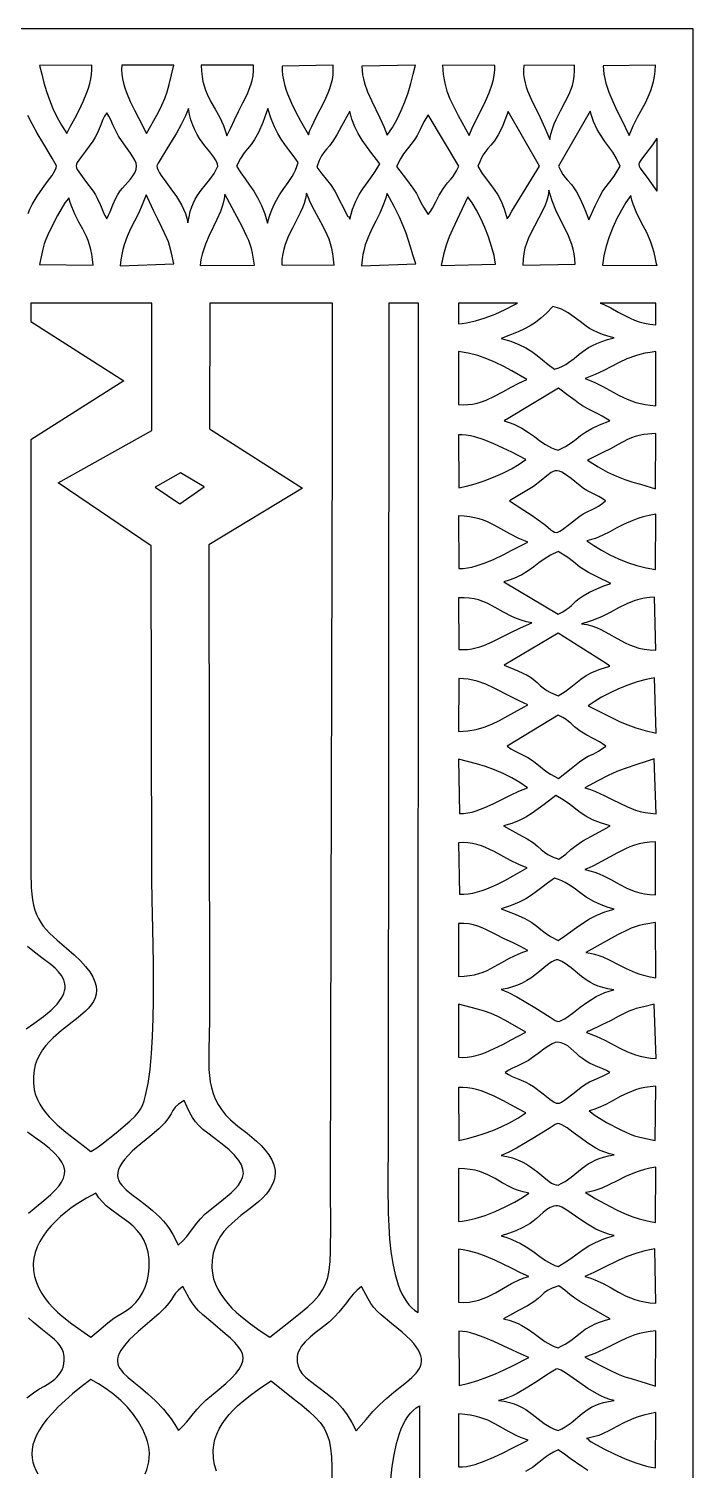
# Model space of a CAD drawing. Header units: millimetres. Extents: x 19522 to 20482, y 3580 to 5050.
# Drawn here: x 20115 to 20482, y 4254 to 5050 of the extents above; entities that cross this region are included whole.
import ezdxf

# ---------------------------------------------------------------- set-up
doc = ezdxf.new("R2010")
doc.units = ezdxf.units.MM
doc.header["$MEASUREMENT"] = 0
doc.layers.add('Default', color=7, linetype='Continuous')
doc.layers.add('Layer_1', color=1, linetype='Continuous')

msp = doc.modelspace()

# ---------------------------------------------------------------- linework, layer by layer
at = {"layer": 'Default'}
for p, q in [((20461.64, 4990.11), (20461.64, 4960.74)), ((20461.64, 4920.2), (20461.64, 4919.75)), ((20182.63, 4898.93), (20115.84, 4898.93)), ((20282.45, 4898.93), (20214.64, 4898.93)), ((20329.89, 4898.93), (20313.66, 4898.93))]:
    msp.add_line(p, q, dxfattribs=at)
for points in [[(19521.72, 3580.47), (20481.72, 3580.47), (20481.72, 5050.47), (19521.72, 5050.47)], [(20384.61, 4898.93), (20352.06, 4898.93), (20352.07, 4887.5), (20354.16, 4887.63), (20356.45, 4887.95), (20361.46, 4889.08), (20366.86, 4890.78), (20372.39, 4892.9), (20377.8, 4895.32), (20382.86, 4897.9)], [(20461.07, 4898.93), (20430.4, 4898.93), (20431.99, 4898.3), (20436.2, 4896.24), (20440.33, 4893.94), (20444.63, 4891.65), (20446.92, 4890.57), (20449.36, 4889.56), (20451.96, 4888.67), (20454.77, 4887.91), (20457.82, 4887.31), (20461.13, 4886.9)]]:
    msp.add_lwpolyline(points, close=True, dxfattribs=at)
at = {"layer": 'Layer_1'}
for points in [[(20120.67, 5030.22), (20121.8, 5025.42), (20123.06, 5020.65), (20124.49, 5015.91), (20126.14, 5011.19), (20128.04, 5006.5), (20130.25, 5001.84), (20132.81, 4997.2), (20135.76, 4992.59), (20137.76, 4996.64), (20140.05, 5000.97), (20142.44, 5005.54), (20144.75, 5010.31), (20146.79, 5015.22), (20147.66, 5017.72), (20148.38, 5020.24), (20148.94, 5022.77), (20149.32, 5025.32), (20149.49, 5027.87), (20149.43, 5030.42)], [(20166.03, 5030.41), (20165.94, 5027.94), (20166.1, 5025.44), (20166.47, 5022.92), (20167.02, 5020.38), (20167.75, 5017.85), (20168.61, 5015.32), (20170.67, 5010.33), (20173.01, 5005.49), (20175.43, 5000.88), (20179.73, 4992.67), (20186.08, 5004.09), (20188.16, 5008.3), (20189.76, 5012.04), (20191.05, 5015.71), (20192.22, 5019.72), (20194.9, 5030.34)], [(20210, 5030.38), (20210.11, 5027.13), (20210.43, 5024.16), (20210.92, 5021.43), (20211.57, 5018.91), (20212.36, 5016.56), (20213.26, 5014.34), (20215.33, 5010.15), (20217.62, 5006.06), (20219.96, 5001.77), (20222.19, 4996.99), (20223.21, 4994.32), (20224.14, 4991.42), (20226.32, 4995.71), (20228.41, 5000.18), (20230.55, 5004.8), (20232.87, 5009.51), (20235.43, 5014.63), (20236.49, 5017.06), (20237.38, 5019.47), (20238.08, 5021.95), (20238.57, 5024.55), (20238.83, 5027.34), (20238.84, 5030.39)], [(20254.73, 5029.85), (20254.71, 5027.43), (20254.93, 5024.92), (20255.36, 5022.37), (20255.98, 5019.77), (20256.76, 5017.16), (20257.68, 5014.54), (20259.84, 5009.35), (20262.26, 5004.34), (20264.75, 4999.66), (20269.18, 4991.82), (20270.02, 4994.22), (20270.99, 4996.59), (20273.2, 5001.25), (20278, 5010.47), (20280.13, 5015.17), (20281.04, 5017.57), (20281.79, 5020.03), (20282.38, 5022.53), (20282.77, 5025.1), (20282.92, 5027.75), (20282.82, 5030.47)], [(20298.73, 5029.83), (20298.78, 5027.49), (20299.06, 5025.14), (20299.53, 5022.79), (20300.18, 5020.42), (20301.89, 5015.66), (20304, 5010.88), (20308.68, 5001.29), (20310.86, 4996.49), (20312.68, 4991.71), (20315.55, 4995.99), (20318.13, 5000.52), (20320.42, 5005.27), (20322.45, 5010.17), (20324.23, 5015.19), (20325.78, 5020.26), (20327.11, 5025.34), (20328.24, 5030.37)], [(20343.28, 5030.42), (20343.66, 5025.2), (20344.47, 5020.49), (20345.7, 5016.08), (20347.36, 5011.77), (20349.42, 5007.36), (20351.87, 5002.66), (20357.95, 4991.57), (20360.03, 4996.43), (20362.33, 5001.15), (20367.01, 5010.42), (20369.06, 5015.11), (20370.72, 5019.93), (20371.34, 5022.41), (20371.81, 5024.95), (20372.09, 5027.56), (20372.18, 5030.24)], [(20388.1, 5030.14), (20387.97, 5027.67), (20388.07, 5025.29), (20388.36, 5022.96), (20388.83, 5020.68), (20389.48, 5018.41), (20390.27, 5016.15), (20392.22, 5011.55), (20397.14, 5001.5), (20399.82, 4995.72), (20402.47, 4989.24), (20403.11, 4992.32), (20403.94, 4995.19), (20404.92, 4997.89), (20406.02, 5000.44), (20408.43, 5005.23), (20410.91, 5009.78), (20413.18, 5014.33), (20414.16, 5016.68), (20414.99, 5019.12), (20415.63, 5021.67), (20416.05, 5024.37), (20416.23, 5027.25), (20416.12, 5030.33)], [(20432.04, 5030.11), (20432.12, 5027.78), (20432.41, 5025.38), (20432.88, 5022.94), (20433.52, 5020.45), (20435.2, 5015.4), (20437.29, 5010.32), (20439.63, 5005.3), (20442.04, 5000.43), (20446.44, 4991.5), (20448.66, 4996.92), (20450.99, 5001.61), (20455.52, 5009.94), (20457.5, 5014.16), (20458.36, 5016.4), (20459.12, 5018.79), (20459.77, 5021.35), (20460.28, 5024.13), (20460.65, 5027.15), (20460.87, 5030.45)], [(20157.73, 5004.14), (20156.55, 5002.26), (20155.6, 5000.38), (20154.03, 4996.56), (20152.38, 4992.6), (20151.32, 4990.53), (20149.98, 4988.4), (20146.04, 4982.94), (20143.2, 4979.22), (20141.48, 4976.67), (20141.05, 4975.65), (20140.9, 4974.7), (20141.04, 4973.74), (20141.47, 4972.71), (20143.2, 4970.13), (20146.1, 4966.36), (20150.18, 4960.83), (20151.47, 4958.84), (20152.54, 4956.89), (20154.24, 4953.06), (20155.8, 4949.29), (20156.69, 4947.42), (20157.73, 4945.53), (20158.78, 4947.5), (20159.65, 4949.41), (20161.15, 4953.14), (20162.82, 4956.92), (20163.9, 4958.87), (20165.23, 4960.91), (20166.49, 4962.51), (20167.91, 4964.12), (20170.83, 4967.43), (20172.13, 4969.16), (20173.2, 4970.95), (20173.93, 4972.83), (20174.21, 4974.81), (20173.96, 4976.18), (20173.24, 4977.87), (20172.17, 4979.77), (20170.88, 4981.78), (20168.09, 4985.71), (20165.84, 4988.81), (20164.28, 4991.22), (20163.09, 4993.35), (20161.36, 4997.06), (20159.84, 5000.47), (20158.91, 5002.24)], [(20202.93, 5006.51), (20202.22, 5004.53), (20201.29, 5002.36), (20198.89, 4997.59), (20196.03, 4992.54), (20193.01, 4987.54), (20187.73, 4979.04), (20186.07, 4976.21), (20185.45, 4974.77), (20185.64, 4973.64), (20186.13, 4972.36), (20186.89, 4970.96), (20187.87, 4969.42), (20190.34, 4966), (20193.23, 4962.13), (20196.22, 4957.87), (20198.99, 4953.28), (20200.2, 4950.87), (20201.23, 4948.4), (20202.05, 4945.86), (20202.61, 4943.27), (20203.2, 4946.57), (20203.92, 4949.49), (20204.74, 4952.07), (20205.66, 4954.36), (20206.66, 4956.39), (20207.72, 4958.21), (20210, 4961.4), (20214.77, 4967.2), (20217.03, 4970.49), (20218.09, 4972.38), (20219.07, 4974.51), (20218.97, 4975.67), (20218.56, 4976.88), (20217.89, 4978.16), (20217, 4979.5), (20214.68, 4982.47), (20211.94, 4985.9), (20209.07, 4989.91), (20207.7, 4992.16), (20206.41, 4994.6), (20205.25, 4997.24), (20204.26, 5000.1), (20203.47, 5003.18)], [(20246.78, 5006.45), (20243.96, 4998.66), (20241.53, 4993.14), (20239.4, 4989.29), (20237.45, 4986.52), (20235.59, 4984.25), (20233.72, 4981.88), (20231.73, 4978.83), (20229.52, 4974.51), (20231.87, 4970.96), (20234.28, 4967.56), (20236.7, 4964.18), (20239.05, 4960.69), (20241.28, 4956.97), (20243.32, 4952.89), (20245.12, 4948.33), (20246.6, 4943.16), (20247.57, 4946.48), (20248.61, 4949.46), (20249.7, 4952.14), (20250.85, 4954.55), (20253.23, 4958.72), (20255.64, 4962.29), (20257.97, 4965.55), (20260.13, 4968.81), (20261.11, 4970.53), (20262.01, 4972.36), (20262.81, 4974.35), (20263.5, 4976.53), (20260.83, 4980.43), (20258.42, 4983.7), (20256.21, 4986.63), (20254.17, 4989.51), (20252.24, 4992.64), (20250.4, 4996.31), (20248.59, 5000.82)], [(20287.4, 4996.7), (20284.84, 4991.82), (20282.66, 4988.34), (20280.78, 4985.85), (20279.15, 4983.95), (20277.7, 4982.23), (20276.37, 4980.28), (20275.11, 4977.71), (20273.84, 4974.09), (20276.64, 4970.29), (20279.05, 4967.34), (20281.33, 4964.42), (20283.77, 4960.7), (20291.02, 4946.83), (20291.44, 4946.54), (20291.65, 4946.14), (20291.96, 4945.28), (20293.58, 4950.83), (20295.35, 4955.3), (20297.25, 4958.97), (20299.29, 4962.15), (20303.71, 4968.22), (20306.08, 4971.7), (20308.54, 4975.87), (20303.64, 4982.41), (20301.21, 4985.66), (20298.89, 4989.02), (20296.74, 4992.55), (20294.83, 4996.35), (20293.22, 5000.49), (20291.99, 5005.06)], [(20335.32, 5003.03), (20333.96, 5000.99), (20332.85, 4999.03), (20331.03, 4995.25), (20329.16, 4991.45), (20327.99, 4989.49), (20326.55, 4987.44), (20321.78, 4981.4), (20320.06, 4978.73), (20317.76, 4974.4), (20323.29, 4967.23), (20326.78, 4962.49), (20328.79, 4959.51), (20329.85, 4957.64), (20331.27, 4954.52), (20332.69, 4951.96), (20335.32, 4947.84), (20336.58, 4949.62), (20337.67, 4951.4), (20339.55, 4954.95), (20341.37, 4958.52), (20343.53, 4962.14), (20344.84, 4963.95), (20345.97, 4965.32), (20347.93, 4967.49), (20348.87, 4968.65), (20349.86, 4970.08), (20350.95, 4971.97), (20352.2, 4974.51)], [(20379.44, 5004.74), (20376.49, 4997.1), (20375.2, 4994.24), (20374.02, 4991.91), (20372.92, 4990.03), (20371.9, 4988.5), (20370.03, 4986.2), (20368.3, 4984.32), (20366.59, 4982.2), (20365.7, 4980.84), (20364.78, 4979.15), (20363.81, 4977.07), (20362.76, 4974.51), (20365.23, 4970.56), (20367.57, 4967.32), (20371.87, 4961.72), (20373.83, 4958.75), (20375.66, 4955.26), (20377.37, 4950.94), (20378.96, 4945.5), (20380.06, 4946.99), (20381.59, 4949.72), (20396.86, 4974.51)], [(20407.3, 4974.51), (20408.58, 4971.94), (20409.77, 4969.97), (20410.92, 4968.41), (20412.05, 4967.08), (20414.43, 4964.38), (20415.75, 4962.65), (20417.2, 4960.43), (20419.15, 4956.87), (20420.98, 4952.91), (20422.63, 4948.85), (20424.02, 4944.98), (20427.58, 4952.64), (20430.01, 4957.55), (20431.67, 4960.52), (20432.94, 4962.35), (20435.76, 4965.85), (20438.05, 4969.13), (20441.42, 4974.51), (20439.39, 4978.78), (20437.28, 4982.28), (20435.14, 4985.32), (20432.98, 4988.22), (20430.84, 4991.31), (20428.74, 4994.91), (20426.72, 4999.34), (20425.75, 5001.97), (20424.81, 5004.92)], [(20136.85, 4957.12), (20135.69, 4955.69), (20134.58, 4954.28), (20130.52, 4947.36), (20126.49, 4939.39), (20125.14, 4936.61), (20124.08, 4934.14), (20123.22, 4931.62), (20122.43, 4928.7), (20120.69, 4920.21), (20150.17, 4919.81), (20149.92, 4923), (20149.49, 4925.94), (20148.92, 4928.63), (20148.23, 4931.14), (20147.42, 4933.47), (20146.52, 4935.67), (20144.54, 4939.78), (20142.42, 4943.73), (20140.33, 4947.77), (20138.42, 4952.15), (20137.58, 4954.55)], [(20194.87, 4920.63), (20193.5, 4926.56), (20192.49, 4930.73), (20191.87, 4932.7), (20191.01, 4934.89), (20188.18, 4940.79), (20185.9, 4945.23), (20183.56, 4950.08), (20180.22, 4957.25), (20180.33, 4957.51), (20180.12, 4957.89), (20179.48, 4958.69), (20177.41, 4953.19), (20175.23, 4948.41), (20170.91, 4939.94), (20168.97, 4935.69), (20167.32, 4931.06), (20166.63, 4928.53), (20166.04, 4925.79), (20165.58, 4922.83), (20165.24, 4919.6)], [(20239.38, 4919.86), (20238.36, 4926.46), (20237.76, 4929.02), (20237.06, 4931.31), (20236.23, 4933.5), (20235.22, 4935.78), (20232.58, 4941.25), (20223.06, 4959.09), (20222.68, 4956.54), (20222.13, 4954.11), (20221.42, 4951.78), (20220.6, 4949.53), (20218.65, 4945.17), (20216.49, 4940.82), (20214.28, 4936.3), (20212.22, 4931.41), (20211.3, 4928.77), (20210.49, 4925.97), (20209.81, 4922.98), (20209.28, 4919.77)], [(20283.32, 4919.92), (20283.11, 4923.15), (20282.71, 4926.17), (20282.13, 4929.02), (20281.4, 4931.7), (20280.54, 4934.25), (20279.56, 4936.68), (20277.35, 4941.3), (20272.5, 4950.12), (20270.19, 4954.68), (20269.13, 4957.08), (20268.17, 4959.58), (20267.54, 4956.72), (20266.76, 4954.05), (20265.85, 4951.54), (20264.84, 4949.16), (20262.63, 4944.69), (20260.33, 4940.39), (20258.14, 4936.01), (20257.16, 4933.72), (20256.28, 4931.32), (20255.54, 4928.78), (20254.96, 4926.07), (20254.57, 4923.16), (20254.39, 4920.03)], [(20312.64, 4959.53), (20311.7, 4956.46), (20310.71, 4953.65), (20308.59, 4948.64), (20306.41, 4944.18), (20304.27, 4939.97), (20302.29, 4935.7), (20300.59, 4931.09), (20299.88, 4928.55), (20299.28, 4925.82), (20298.81, 4922.84), (20298.47, 4919.59), (20328.54, 4920.61), (20326.83, 4925.66), (20325.5, 4929.93), (20323.08, 4937.59), (20321.52, 4941.7), (20319.41, 4946.49), (20316.53, 4952.31)], [(20357.27, 4957.7), (20352.64, 4947.93), (20348.7, 4939.68), (20346.95, 4935.49), (20345.33, 4930.92), (20343.82, 4925.72), (20342.42, 4919.64), (20372.59, 4920.46), (20371.72, 4925.19), (20370.36, 4930.25), (20368.62, 4935.47), (20366.57, 4940.67), (20364.33, 4945.68), (20361.97, 4950.3), (20359.59, 4954.37)], [(20402.06, 4961.34), (20401.54, 4958.41), (20400.82, 4955.67), (20399.92, 4953.1), (20398.89, 4950.65), (20396.54, 4946.02), (20394.04, 4941.52), (20391.63, 4936.9), (20390.55, 4934.47), (20389.6, 4931.92), (20388.8, 4929.21), (20388.18, 4926.31), (20387.79, 4923.19), (20387.66, 4919.82), (20416.55, 4920.44), (20416.39, 4923.36), (20416.01, 4926.12), (20415.45, 4928.74), (20414.72, 4931.26), (20413.85, 4933.69), (20412.86, 4936.06), (20410.63, 4940.7), (20408.24, 4945.36), (20405.88, 4950.23), (20403.75, 4955.49), (20402.84, 4958.33)], [(20447.24, 4958.39), (20444.61, 4954.52), (20442.04, 4950.23), (20439.6, 4945.59), (20437.35, 4940.68), (20435.36, 4935.58), (20433.7, 4930.37), (20432.43, 4925.12), (20431.63, 4919.92), (20461.72, 4919.75), (20461, 4923.48), (20460.18, 4926.85), (20459.28, 4929.9), (20458.33, 4932.66), (20456.29, 4937.5), (20454.18, 4941.68), (20452.1, 4945.54), (20450.18, 4949.39), (20448.52, 4953.57), (20447.83, 4955.88)], [(20404.2, 4897.13), (20400.68, 4893.45), (20397.58, 4890.55), (20394.68, 4888.24), (20391.76, 4886.35), (20388.61, 4884.7), (20385.01, 4883.11), (20375.6, 4879.44), (20381, 4877.86), (20385.47, 4876.11), (20389.25, 4874.21), (20392.53, 4872.14), (20395.54, 4869.92), (20398.51, 4867.54), (20401.64, 4865.03), (20405.15, 4862.37), (20407.45, 4863.14), (20409.48, 4864.02), (20411.29, 4864.98), (20412.94, 4866.02), (20415.92, 4868.26), (20418.83, 4870.66), (20422.09, 4873.11), (20423.98, 4874.32), (20426.11, 4875.51), (20428.52, 4876.66), (20431.28, 4877.77), (20434.43, 4878.82), (20438.02, 4879.8), (20434.63, 4880.64), (20431.63, 4881.59), (20428.98, 4882.63), (20426.62, 4883.75), (20424.51, 4884.94), (20422.61, 4886.16), (20419.21, 4888.68), (20416.05, 4891.17), (20412.75, 4893.5), (20410.92, 4894.56), (20408.92, 4895.53), (20406.7, 4896.39)], [(20352.04, 4842.93), (20354.71, 4842.75), (20357.32, 4842.83), (20359.89, 4843.17), (20362.4, 4843.72), (20364.87, 4844.46), (20367.29, 4845.36), (20372.02, 4847.52), (20376.62, 4849.96), (20381.09, 4852.46), (20385.46, 4854.77), (20389.76, 4856.67), (20381.48, 4861.57), (20377.08, 4863.95), (20372.49, 4866.18), (20367.71, 4868.18), (20362.72, 4869.9), (20357.51, 4871.24), (20352.08, 4872.14), (20352.07, 4862.62), (20352.07, 4850.48)], [(20461.16, 4872.11), (20457.99, 4871.71), (20455.06, 4871.18), (20452.34, 4870.54), (20449.81, 4869.79), (20445.16, 4868.05), (20440.86, 4866.04), (20432.29, 4861.63), (20427.5, 4859.42), (20422.05, 4857.34), (20427.35, 4855.12), (20432.13, 4852.73), (20440.91, 4847.96), (20445.32, 4845.85), (20447.62, 4844.92), (20450.02, 4844.1), (20452.54, 4843.41), (20455.2, 4842.86), (20458.04, 4842.46), (20461.08, 4842.24)], [(20378.66, 4834.62), (20378.42, 4834.71), (20378.08, 4834.48), (20377.36, 4833.81), (20380.12, 4832.93), (20382.62, 4831.96), (20384.91, 4830.92), (20387.01, 4829.82), (20390.73, 4827.51), (20394.02, 4825.16), (20397.08, 4822.88), (20400.15, 4820.8), (20403.43, 4819.04), (20405.22, 4818.31), (20407.14, 4817.71), (20411.2, 4819.77), (20414.38, 4821.78), (20417.04, 4823.76), (20419.56, 4825.71), (20422.3, 4827.68), (20425.65, 4829.67), (20429.96, 4831.7), (20435.61, 4833.81), (20434.24, 4834.72), (20431.5, 4836.45), (20429.35, 4837.63), (20427.3, 4838.6), (20423.52, 4840.59), (20420.62, 4842.24), (20418.35, 4843.69), (20416.45, 4845.04), (20412.71, 4847.96), (20407.31, 4851.97)], [(20352.35, 4796.8), (20356.59, 4797.72), (20361.32, 4799.07), (20366.35, 4800.79), (20371.49, 4802.81), (20376.54, 4805.05), (20381.33, 4807.45), (20385.64, 4809.93), (20389.31, 4812.43), (20381.62, 4816.48), (20376.79, 4818.87), (20371.6, 4821.23), (20366.3, 4823.34), (20361.11, 4825), (20358.63, 4825.59), (20356.27, 4825.99), (20354.04, 4826.17), (20351.99, 4826.11)], [(20423.43, 4812.19), (20429.19, 4808.46), (20434.48, 4805.52), (20439.37, 4803.24), (20443.96, 4801.46), (20448.32, 4800.03), (20452.54, 4798.81), (20460.92, 4796.37), (20461.02, 4826.96), (20454.47, 4826.26), (20451.95, 4825.82), (20449.71, 4825.26), (20447.6, 4824.52), (20445.44, 4823.56), (20440.35, 4820.76), (20436.01, 4818.37), (20431.86, 4816.31)], [(20184.52, 4797.25), (20198.04, 4788.04), (20211.63, 4797.37), (20198.46, 4805.17)], [(20388.14, 4784.47), (20392.16, 4782), (20395.44, 4779.79), (20400.18, 4776.15), (20403.17, 4773.66), (20404.25, 4772.87), (20405.19, 4772.39), (20406.08, 4772.25), (20407.03, 4772.44), (20408.12, 4772.99), (20409.47, 4773.89), (20413.31, 4776.83), (20419.33, 4781.34), (20421.32, 4782.65), (20423.08, 4783.6), (20426.22, 4785), (20427.78, 4785.73), (20429.44, 4786.66), (20431.28, 4787.95), (20433.38, 4789.73), (20431.38, 4791.03), (20429.56, 4792.05), (20426.24, 4793.67), (20422.97, 4795.4), (20421.21, 4796.55), (20419.29, 4798.02), (20414.31, 4802.04), (20410.61, 4804.66), (20409.12, 4805.49), (20407.8, 4806.01), (20406.61, 4806.23), (20405.5, 4806.18), (20404.41, 4805.87), (20403.31, 4805.31), (20400.84, 4803.51), (20397.69, 4800.89), (20393.48, 4797.57), (20380.22, 4789.73)], [(20352.35, 4752.21), (20354.64, 4752.29), (20357, 4752.58), (20359.41, 4753.06), (20361.86, 4753.71), (20366.84, 4755.42), (20371.85, 4757.54), (20376.79, 4759.91), (20381.6, 4762.36), (20390.4, 4766.82), (20385.06, 4769.08), (20380.44, 4771.44), (20372.22, 4776.04), (20368.07, 4778.04), (20365.85, 4778.92), (20363.5, 4779.69), (20360.98, 4780.35), (20358.24, 4780.87), (20355.26, 4781.25), (20352.01, 4781.46)], [(20423.03, 4767.63), (20426.84, 4764.97), (20431.07, 4762.36), (20435.64, 4759.88), (20440.48, 4757.6), (20445.51, 4755.58), (20450.64, 4753.89), (20455.81, 4752.61), (20460.93, 4751.8), (20461.11, 4782.33), (20457.43, 4781.59), (20454.11, 4780.76), (20451.1, 4779.85), (20448.38, 4778.89), (20443.62, 4776.82), (20439.49, 4774.67), (20435.69, 4772.57), (20431.89, 4770.62), (20427.77, 4768.93), (20425.5, 4768.23)], [(20407.14, 4727.11), (20409.67, 4728.41), (20411.62, 4729.62), (20413.15, 4730.78), (20414.47, 4731.93), (20417.12, 4734.34), (20418.82, 4735.68), (20421.01, 4737.15), (20424.52, 4739.13), (20428.43, 4740.99), (20432.43, 4742.66), (20436.24, 4744.08), (20428.69, 4747.69), (20423.85, 4750.15), (20420.93, 4751.84), (20419.12, 4753.12), (20415.67, 4755.98), (20412.44, 4758.31), (20407.14, 4761.73), (20402.93, 4759.67), (20399.48, 4757.53), (20396.49, 4755.35), (20393.63, 4753.16), (20390.59, 4750.99), (20387.04, 4748.86), (20382.67, 4746.82), (20380.08, 4745.83), (20377.17, 4744.87)], [(20352.32, 4707.62), (20354.75, 4707.5), (20357.1, 4707.59), (20359.39, 4707.89), (20361.64, 4708.37), (20363.87, 4709.02), (20366.1, 4709.82), (20370.63, 4711.8), (20380.54, 4716.79), (20386.24, 4719.52), (20392.63, 4722.21), (20389.59, 4722.86), (20386.76, 4723.7), (20384.1, 4724.69), (20381.58, 4725.81), (20376.87, 4728.25), (20372.38, 4730.77), (20367.9, 4733.08), (20365.58, 4734.07), (20363.18, 4734.91), (20360.66, 4735.56), (20358, 4735.99), (20355.16, 4736.17), (20352.12, 4736.05)], [(20420.12, 4721.79), (20423, 4721.26), (20425.7, 4720.53), (20428.24, 4719.62), (20430.65, 4718.57), (20435.22, 4716.19), (20439.65, 4713.65), (20444.2, 4711.21), (20446.59, 4710.11), (20449.11, 4709.14), (20451.78, 4708.33), (20454.64, 4707.71), (20457.72, 4707.31), (20461.04, 4707.18), (20460.42, 4736.49), (20457.55, 4736.33), (20454.83, 4735.95), (20452.24, 4735.38), (20449.76, 4734.63), (20447.37, 4733.75), (20445.03, 4732.74), (20440.46, 4730.48), (20435.87, 4728.06), (20431.07, 4725.66), (20425.88, 4723.51), (20423.08, 4722.58)], [(20377.34, 4698.84), (20384.88, 4695.84), (20387.7, 4694.54), (20389.99, 4693.33), (20391.85, 4692.22), (20393.35, 4691.19), (20395.62, 4689.29), (20397.47, 4687.53), (20399.56, 4685.8), (20400.9, 4684.9), (20402.56, 4683.96), (20404.61, 4682.97), (20407.14, 4681.92), (20411.03, 4684.42), (20414.22, 4686.79), (20419.74, 4691.15), (20422.67, 4693.14), (20426.11, 4695), (20430.36, 4696.74), (20435.73, 4698.35), (20434.26, 4699.46), (20431.57, 4701.01), (20407.14, 4716.51)], [(20352.04, 4662.15), (20357.18, 4662.53), (20361.82, 4663.35), (20366.17, 4664.61), (20370.42, 4666.28), (20374.76, 4668.37), (20379.4, 4670.87), (20390.33, 4677.03), (20385.54, 4679.14), (20380.89, 4681.48), (20371.75, 4686.23), (20367.12, 4688.31), (20362.37, 4689.98), (20359.93, 4690.62), (20357.43, 4691.09), (20354.86, 4691.38), (20352.22, 4691.47)], [(20423.71, 4676.34), (20433.33, 4671.64), (20441.46, 4667.64), (20445.59, 4665.87), (20450.09, 4664.22), (20455.22, 4662.7), (20461.22, 4661.27), (20460.4, 4691.89), (20455.75, 4691), (20450.76, 4689.62), (20445.61, 4687.85), (20440.49, 4685.78), (20435.55, 4683.5), (20431, 4681.11), (20426.99, 4678.69)], [(20379.04, 4654.07), (20381.04, 4652.69), (20382.97, 4651.56), (20386.7, 4649.71), (20390.44, 4647.82), (20392.38, 4646.63), (20394.4, 4645.17), (20400.35, 4640.33), (20402.98, 4638.58), (20407.24, 4636.25), (20414.31, 4641.86), (20418.99, 4645.41), (20421.92, 4647.45), (20423.77, 4648.52), (20426.83, 4649.95), (20429.36, 4651.4), (20433.43, 4654.07), (20431.67, 4655.35), (20429.91, 4656.45), (20426.41, 4658.36), (20422.89, 4660.21), (20419.33, 4662.4), (20417.55, 4663.72), (20416.19, 4664.87), (20414.05, 4666.86), (20412.92, 4667.82), (20411.51, 4668.82), (20409.64, 4669.93), (20407.14, 4671.19)], [(20352.62, 4616.94), (20354.92, 4616.99), (20357.24, 4617.28), (20359.56, 4617.75), (20361.89, 4618.41), (20366.58, 4620.15), (20371.29, 4622.29), (20380.75, 4627.03), (20385.47, 4629.24), (20390.19, 4631.09), (20385.97, 4634.01), (20381.5, 4636.62), (20376.83, 4638.95), (20371.99, 4641.01), (20367.05, 4642.82), (20362.05, 4644.39), (20357.05, 4645.73), (20352.09, 4646.88)], [(20421.91, 4631.06), (20424.92, 4630.1), (20427.69, 4629.09), (20432.63, 4626.94), (20437.03, 4624.73), (20441.18, 4622.56), (20445.38, 4620.56), (20449.93, 4618.83), (20452.43, 4618.11), (20455.12, 4617.5), (20458.06, 4617.02), (20461.26, 4616.68), (20460.25, 4647.18), (20455.28, 4645.45), (20451.07, 4644.11), (20443.53, 4641.65), (20439.47, 4640.06), (20434.76, 4637.93), (20429.02, 4635)], [(20385.27, 4605.44), (20390.08, 4602.85), (20393.51, 4600.63), (20395.96, 4598.72), (20397.83, 4597.07), (20399.53, 4595.6), (20401.45, 4594.25), (20403.99, 4592.97), (20407.55, 4591.68), (20411.3, 4594.52), (20414.21, 4596.97), (20417.09, 4599.29), (20420.75, 4601.76), (20434.42, 4609.12), (20434.71, 4609.54), (20435.1, 4609.75), (20435.95, 4610.07), (20430.47, 4611.71), (20426.07, 4613.51), (20422.45, 4615.44), (20419.32, 4617.51), (20413.34, 4622), (20409.91, 4624.4), (20405.79, 4626.89), (20399.36, 4621.92), (20396.15, 4619.46), (20392.84, 4617.1), (20389.36, 4614.92), (20385.61, 4612.98), (20381.53, 4611.35), (20377.03, 4610.1)], [(20352.6, 4572.29), (20354.99, 4572.27), (20357.46, 4572.5), (20359.97, 4572.93), (20362.53, 4573.56), (20365.11, 4574.35), (20367.69, 4575.29), (20372.81, 4577.47), (20377.74, 4579.93), (20382.35, 4582.46), (20390.08, 4586.96), (20387.71, 4587.8), (20385.38, 4588.79), (20380.79, 4591.04), (20371.7, 4595.9), (20367.07, 4598.07), (20364.7, 4598.98), (20362.28, 4599.75), (20359.81, 4600.35), (20357.28, 4600.74), (20354.67, 4600.9), (20351.99, 4600.8)], [(20460.93, 4601.31), (20457.75, 4601.09), (20454.77, 4600.68), (20451.97, 4600.1), (20449.33, 4599.35), (20446.81, 4598.48), (20444.42, 4597.49), (20439.87, 4595.25), (20431.17, 4590.33), (20426.68, 4587.98), (20424.31, 4586.91), (20421.85, 4585.93), (20424.67, 4585.29), (20427.31, 4584.5), (20429.78, 4583.58), (20432.12, 4582.55), (20436.53, 4580.31), (20440.77, 4577.97), (20445.08, 4575.75), (20447.34, 4574.75), (20449.7, 4573.87), (20452.21, 4573.12), (20454.87, 4572.53), (20457.74, 4572.13), (20460.83, 4571.94)], [(20375.66, 4564.22), (20383.33, 4561.36), (20388.78, 4558.9), (20392.58, 4556.73), (20395.3, 4554.76), (20397.54, 4552.87), (20399.88, 4550.97), (20402.88, 4548.95), (20407.14, 4546.71), (20410.64, 4549.1), (20413.99, 4551.55), (20417.32, 4554), (20420.76, 4556.38), (20424.42, 4558.64), (20428.44, 4560.72), (20432.94, 4562.54), (20438.03, 4564.05), (20434.76, 4565.02), (20431.82, 4566.08), (20429.19, 4567.19), (20426.81, 4568.35), (20422.7, 4570.77), (20419.18, 4573.21), (20415.97, 4575.58), (20412.76, 4577.77), (20411.06, 4578.77), (20409.25, 4579.68), (20407.3, 4580.49), (20405.15, 4581.19), (20401.3, 4578.49), (20398.08, 4576.03), (20395.19, 4573.79), (20392.35, 4571.72), (20389.27, 4569.77), (20385.65, 4567.9), (20381.21, 4566.06)], [(20352.07, 4526.9), (20355.28, 4527.02), (20358.21, 4527.34), (20360.89, 4527.84), (20363.38, 4528.5), (20365.7, 4529.29), (20367.89, 4530.21), (20372.01, 4532.31), (20376.05, 4534.63), (20380.28, 4537.01), (20384.99, 4539.27), (20387.61, 4540.31), (20390.47, 4541.26), (20386.25, 4543.46), (20381.84, 4545.58), (20377.29, 4547.76), (20372.65, 4550.11), (20367.6, 4552.71), (20365.21, 4553.79), (20362.83, 4554.69), (20360.39, 4555.4), (20357.82, 4555.9), (20355.07, 4556.16), (20352.07, 4556.17)], [(20461, 4556.71), (20454.49, 4555.68), (20451.97, 4555.07), (20449.71, 4554.36), (20447.55, 4553.52), (20445.31, 4552.5), (20439.91, 4549.82), (20422.34, 4540.16), (20424.85, 4539.77), (20427.24, 4539.21), (20429.54, 4538.5), (20431.75, 4537.66), (20436.06, 4535.69), (20440.34, 4533.49), (20444.79, 4531.25), (20449.61, 4529.16), (20452.21, 4528.22), (20454.97, 4527.4), (20457.92, 4526.71), (20461.08, 4526.17)], [(20375.6, 4519.73), (20377.55, 4519.01), (20379.69, 4518.06), (20384.39, 4515.63), (20389.37, 4512.72), (20394.3, 4509.67), (20402.67, 4504.31), (20405.47, 4502.62), (20406.89, 4501.99), (20408, 4502.19), (20409.25, 4502.68), (20410.64, 4503.45), (20412.15, 4504.45), (20415.53, 4506.95), (20419.34, 4509.89), (20423.53, 4512.92), (20428.06, 4515.73), (20430.44, 4516.96), (20432.87, 4518), (20435.37, 4518.83), (20437.92, 4519.41), (20434.67, 4520.01), (20431.79, 4520.73), (20429.25, 4521.57), (20427, 4522.5), (20425, 4523.51), (20423.2, 4524.59), (20420.05, 4526.91), (20414.35, 4531.74), (20411.1, 4534.04), (20409.23, 4535.11), (20407.14, 4536.11), (20405.99, 4536), (20404.8, 4535.59), (20403.55, 4534.91), (20402.22, 4534), (20399.29, 4531.65), (20395.91, 4528.87), (20391.96, 4525.96), (20389.74, 4524.57), (20387.34, 4523.26), (20384.73, 4522.08), (20381.92, 4521.08), (20378.88, 4520.28)], [(20352.05, 4482.28), (20354.48, 4482.2), (20356.95, 4482.35), (20359.43, 4482.73), (20361.93, 4483.3), (20364.43, 4484.03), (20366.92, 4484.91), (20371.84, 4487), (20376.61, 4489.37), (20381.15, 4491.82), (20389.24, 4496.19), (20377.99, 4502.63), (20373.84, 4504.74), (20370.16, 4506.36), (20366.53, 4507.68), (20362.58, 4508.86), (20352.11, 4511.58)], [(20460.24, 4511.55), (20454.4, 4510.16), (20450.29, 4509.14), (20448.34, 4508.5), (20446.18, 4507.63), (20440.37, 4504.76), (20435.99, 4502.45), (20431.21, 4500.08), (20424.15, 4496.69), (20423.89, 4496.79), (20423.52, 4496.58), (20422.73, 4495.94), (20428.15, 4493.84), (20432.86, 4491.62), (20441.21, 4487.24), (20445.4, 4485.27), (20449.95, 4483.59), (20452.45, 4482.89), (20455.15, 4482.3), (20458.07, 4481.83), (20461.25, 4481.49)], [(20377.94, 4473.86), (20379.79, 4472.67), (20381.64, 4471.7), (20385.41, 4470.11), (20389.32, 4468.44), (20391.35, 4467.36), (20393.45, 4466), (20398.83, 4462), (20402.49, 4459.12), (20405.01, 4457.38), (20406.02, 4456.94), (20406.96, 4456.79), (20407.9, 4456.93), (20408.91, 4457.36), (20411.46, 4459.12), (20415.17, 4462.06), (20420.62, 4466.21), (20422.58, 4467.52), (20424.51, 4468.6), (20428.28, 4470.32), (20431.99, 4471.91), (20433.84, 4472.81), (20435.69, 4473.86), (20433.76, 4474.93), (20431.88, 4475.81), (20428.2, 4477.34), (20424.48, 4479.03), (20422.55, 4480.13), (20420.54, 4481.48), (20418.96, 4482.75), (20417.38, 4484.19), (20414.12, 4487.15), (20412.41, 4488.48), (20410.64, 4489.56), (20408.79, 4490.3), (20406.84, 4490.59), (20405.49, 4490.34), (20403.83, 4489.6), (20401.95, 4488.52), (20399.97, 4487.21), (20396.1, 4484.38), (20393.05, 4482.09), (20390.67, 4480.51), (20388.57, 4479.3), (20384.92, 4477.55), (20381.55, 4476.01), (20379.81, 4475.06)], [(20352.23, 4436.26), (20356.97, 4437.41), (20361.67, 4438.69), (20366.34, 4440.14), (20370.99, 4441.81), (20375.61, 4443.74), (20380.21, 4445.98), (20384.78, 4448.57), (20389.33, 4451.57), (20385.33, 4453.6), (20381.06, 4455.92), (20376.56, 4458.35), (20371.86, 4460.7), (20367.02, 4462.77), (20364.56, 4463.64), (20362.07, 4464.38), (20359.58, 4464.95), (20357.07, 4465.33), (20354.56, 4465.51), (20352.04, 4465.45)], [(20424.27, 4452.67), (20425.68, 4451.5), (20427.08, 4450.37), (20433.9, 4446.25), (20441.74, 4442.16), (20444.49, 4440.79), (20446.92, 4439.72), (20449.4, 4438.84), (20452.28, 4438.05), (20460.65, 4436.28), (20461.04, 4466.19), (20457.9, 4465.93), (20455.01, 4465.51), (20452.35, 4464.93), (20449.88, 4464.22), (20447.59, 4463.4), (20445.42, 4462.49), (20441.37, 4460.48), (20437.47, 4458.33), (20433.49, 4456.21), (20429.18, 4454.27), (20426.81, 4453.42)], [(20197.16, 4378.46), (20199.76, 4380.88), (20201.95, 4383.29), (20205.71, 4388.11), (20207.57, 4390.53), (20209.62, 4392.98), (20212.01, 4395.46), (20214.87, 4397.98), (20221.14, 4402.95), (20226.49, 4407.41), (20228.69, 4409.53), (20230.52, 4411.62), (20231.91, 4413.71), (20232.82, 4415.84), (20233.21, 4418.02), (20233.01, 4420.31), (20232.18, 4422.72), (20230.67, 4425.29), (20228.42, 4428.06), (20225.4, 4431.05), (20221.54, 4434.29), (20216.8, 4437.83), (20213.53, 4440.22), (20210.84, 4442.38), (20208.62, 4444.46), (20206.76, 4446.58), (20205.13, 4448.9), (20203.62, 4451.54), (20202.12, 4454.66), (20200.51, 4458.39), (20197.42, 4456.4), (20195.5, 4454.61), (20194.27, 4452.86), (20193.25, 4450.97), (20191.95, 4448.77), (20189.88, 4446.07), (20186.55, 4442.7), (20181.49, 4438.48), (20174.57, 4432.82), (20171.82, 4430.3), (20169.51, 4427.96), (20167.62, 4425.79), (20166.13, 4423.78), (20165.01, 4421.91), (20164.26, 4420.16), (20163.84, 4418.53), (20163.73, 4416.99), (20163.91, 4415.54), (20164.37, 4414.16), (20165.07, 4412.83), (20166, 4411.53), (20168.46, 4409.01), (20171.57, 4406.47), (20175.16, 4403.8), (20179.06, 4400.88), (20183.09, 4397.59), (20187.09, 4393.82), (20189.02, 4391.72), (20190.88, 4389.45), (20192.65, 4387.01), (20194.3, 4384.37), (20195.8, 4381.52)], [(20438.02, 4428.31), (20435.41, 4428.9), (20432.87, 4429.74), (20430.4, 4430.79), (20428, 4432.02), (20423.44, 4434.82), (20419.24, 4437.83), (20415.44, 4440.73), (20412.07, 4443.21), (20409.19, 4444.96), (20407.95, 4445.45), (20406.84, 4445.65), (20405.52, 4445.02), (20402.71, 4443.33), (20394.13, 4437.97), (20389.11, 4434.91), (20384.1, 4432.03), (20379.47, 4429.61), (20375.6, 4427.98), (20378.87, 4427.43), (20381.9, 4426.63), (20384.71, 4425.62), (20387.31, 4424.44), (20389.72, 4423.13), (20391.94, 4421.73), (20395.89, 4418.81), (20399.28, 4416.02), (20402.21, 4413.67), (20403.54, 4412.76), (20404.8, 4412.08), (20405.99, 4411.67), (20407.14, 4411.57), (20409.18, 4412.59), (20411.04, 4413.68), (20414.35, 4416.03), (20420.38, 4420.95), (20423.66, 4423.28), (20425.5, 4424.36), (20427.51, 4425.37), (20429.73, 4426.28), (20432.2, 4427.08), (20434.95, 4427.76)], [(20352.12, 4391.56), (20354.11, 4391.67), (20356.32, 4391.98), (20361.3, 4393.14), (20366.76, 4394.89), (20372.4, 4397.08), (20377.92, 4399.55), (20383.05, 4402.16), (20387.47, 4404.75), (20390.89, 4407.17), (20387.89, 4407.86), (20385.18, 4408.69), (20382.7, 4409.63), (20380.42, 4410.66), (20376.26, 4412.89), (20372.34, 4415.17), (20368.32, 4417.31), (20366.16, 4418.25), (20363.83, 4419.09), (20361.3, 4419.78), (20358.52, 4420.31), (20355.45, 4420.65), (20352.03, 4420.78)], [(20428.02, 4404.08), (20435.86, 4399.79), (20439.76, 4397.79), (20443.71, 4395.95), (20447.76, 4394.3), (20451.96, 4392.9), (20456.34, 4391.78), (20460.96, 4390.99), (20461.06, 4421.54), (20457.82, 4420.96), (20454.79, 4420.22), (20451.95, 4419.37), (20449.27, 4418.41), (20444.32, 4416.29), (20439.78, 4414.05), (20435.47, 4411.88), (20431.24, 4409.95), (20429.1, 4409.14), (20426.91, 4408.46), (20424.66, 4407.93), (20422.32, 4407.59)], [(20151.81, 4407.11), (20146.52, 4404.45), (20140.83, 4400.93), (20137.94, 4398.88), (20135.08, 4396.67), (20132.29, 4394.29), (20129.61, 4391.77), (20127.07, 4389.12), (20124.74, 4386.35), (20122.64, 4383.48), (20120.82, 4380.52), (20119.32, 4377.48), (20118.18, 4374.39), (20117.44, 4371.25), (20117.15, 4368.07), (20117.31, 4364.45), (20117.9, 4361.02), (20118.87, 4357.77), (20120.19, 4354.68), (20121.81, 4351.74), (20123.71, 4348.96), (20125.83, 4346.32), (20128.14, 4343.81), (20130.61, 4341.43), (20133.19, 4339.16), (20138.54, 4334.94), (20148.91, 4327.51), (20151.23, 4329.35), (20153.42, 4331.29), (20158.36, 4335.58), (20161.67, 4338.05), (20164.08, 4339.51), (20166.36, 4340.77), (20169.3, 4342.64), (20171.68, 4344.51), (20173.86, 4346.71), (20175.83, 4349.23), (20177.54, 4352.04), (20178.97, 4355.14), (20180.08, 4358.51), (20180.84, 4362.15), (20181.23, 4366.02), (20181.18, 4370.58), (20180.62, 4374.61), (20179.62, 4378.17), (20178.22, 4381.31), (20176.49, 4384.1), (20174.48, 4386.59), (20172.26, 4388.83), (20169.87, 4390.89), (20164.83, 4394.64), (20159.84, 4398.3), (20157.5, 4400.23), (20155.35, 4402.3), (20153.43, 4404.58)], [(20438.07, 4383.78), (20435.48, 4384.38), (20432.93, 4385.19), (20430.45, 4386.19), (20428.04, 4387.35), (20423.43, 4389.96), (20419.18, 4392.76), (20411.97, 4397.79), (20409.12, 4399.46), (20407.91, 4399.96), (20406.85, 4400.19), (20405.82, 4400.18), (20404.8, 4400.02), (20402.8, 4399.25), (20400.83, 4398.04), (20398.9, 4396.52), (20395.18, 4393.17), (20393.39, 4391.62), (20391.65, 4390.35), (20387.67, 4388.13), (20383.71, 4386.36), (20379.72, 4384.88), (20375.65, 4383.54), (20378.71, 4382.6), (20381.48, 4381.57), (20384, 4380.48), (20386.3, 4379.33), (20390.34, 4376.94), (20393.83, 4374.5), (20397.02, 4372.12), (20400.14, 4369.93), (20403.44, 4368.04), (20405.23, 4367.24), (20407.14, 4366.56), (20411.42, 4369.24), (20414.92, 4371.69), (20420.9, 4376.05), (20424.05, 4378.04), (20427.74, 4379.97), (20432.3, 4381.87)], [(20352.06, 4346.91), (20355.11, 4346.81), (20357.98, 4346.99), (20360.69, 4347.42), (20363.26, 4348.07), (20365.72, 4348.9), (20368.08, 4349.88), (20372.59, 4352.17), (20381.37, 4357.19), (20385.98, 4359.41), (20388.42, 4360.34), (20390.96, 4361.11), (20386.31, 4363.22), (20381.65, 4365.5), (20372.23, 4370.1), (20367.4, 4372.19), (20362.45, 4373.97), (20357.35, 4375.33), (20354.74, 4375.82), (20352.07, 4376.16)], [(20460.58, 4376.31), (20455.09, 4375.31), (20450.03, 4373.89), (20445.28, 4372.13), (20440.71, 4370.13), (20431.65, 4365.68), (20426.91, 4363.4), (20421.87, 4361.18), (20424.71, 4360.31), (20427.33, 4359.34), (20432.07, 4357.17), (20436.36, 4354.82), (20440.5, 4352.47), (20444.76, 4350.28), (20447.03, 4349.3), (20449.44, 4348.42), (20452.02, 4347.66), (20454.81, 4347.05), (20457.85, 4346.61), (20461.17, 4346.35)], [(20199.78, 4355.61), (20197.31, 4353.6), (20195.7, 4351.87), (20194.55, 4350.21), (20193.45, 4348.44), (20192.01, 4346.35), (20189.82, 4343.76), (20186.49, 4340.46), (20181.6, 4336.26), (20175.12, 4330.75), (20170.2, 4326.04), (20168.3, 4323.95), (20166.75, 4322.02), (20165.52, 4320.23), (20164.62, 4318.56), (20164.01, 4317), (20163.69, 4315.54), (20163.64, 4314.15), (20163.84, 4312.83), (20164.29, 4311.56), (20164.95, 4310.32), (20165.83, 4309.09), (20166.89, 4307.87), (20169.54, 4305.37), (20172.78, 4302.7), (20176.47, 4299.73), (20180.49, 4296.34), (20184.73, 4292.4), (20189.06, 4287.79), (20191.21, 4285.2), (20193.34, 4282.4), (20195.43, 4279.36), (20197.47, 4276.09), (20199.85, 4278.5), (20201.94, 4280.85), (20205.74, 4285.5), (20207.72, 4287.85), (20209.92, 4290.26), (20212.49, 4292.75), (20215.54, 4295.35), (20219.87, 4298.87), (20223.56, 4302.05), (20226.62, 4304.93), (20229.07, 4307.55), (20230.92, 4309.97), (20232.19, 4312.22), (20232.89, 4314.35), (20233.05, 4316.4), (20232.66, 4318.41), (20231.76, 4320.44), (20230.35, 4322.52), (20228.46, 4324.69), (20226.09, 4327.01), (20223.25, 4329.52), (20216.28, 4335.26), (20210.68, 4340.04), (20208.51, 4342.18), (20206.62, 4344.34), (20204.9, 4346.63), (20203.25, 4349.18)], [(20301.16, 4282.12), (20304.82, 4286.54), (20308.65, 4290.46), (20312.53, 4293.96), (20316.35, 4297.11), (20323.34, 4302.67), (20326.27, 4305.23), (20328.68, 4307.74), (20329.65, 4309), (20330.45, 4310.28), (20331.05, 4311.58), (20331.45, 4312.92), (20331.64, 4314.31), (20331.58, 4315.75), (20331.29, 4317.25), (20330.73, 4318.83), (20329.89, 4320.48), (20328.76, 4322.24), (20327.33, 4324.09), (20325.57, 4326.05), (20321.04, 4330.35), (20315.06, 4335.2), (20309.27, 4339.87), (20307.14, 4341.9), (20305.33, 4343.95), (20303.7, 4346.17), (20302.11, 4348.73), (20298.48, 4355.54), (20296.06, 4353.58), (20293.94, 4351.43), (20292, 4349.1), (20290.12, 4346.63), (20286.04, 4341.42), (20283.6, 4338.74), (20280.74, 4336.06), (20275.83, 4332.19), (20272.96, 4329.95), (20270.1, 4327.55), (20267.45, 4325.01), (20265.24, 4322.37), (20264.36, 4321.01), (20263.66, 4319.65), (20263.18, 4318.27), (20262.94, 4316.89), (20262.95, 4314), (20263.45, 4311.49), (20264.41, 4309.28), (20265.77, 4307.3), (20267.48, 4305.47), (20269.5, 4303.74), (20274.24, 4300.26), (20279.6, 4296.28), (20282.39, 4293.93), (20285.19, 4291.25), (20287.94, 4288.16), (20290.61, 4284.6), (20293.14, 4280.49), (20295.47, 4275.76)], [(20407.56, 4356.03), (20403.88, 4354.67), (20401.34, 4353.36), (20399.48, 4352.04), (20397.87, 4350.62), (20396.08, 4349.02), (20393.67, 4347.16), (20390.19, 4344.96), (20385.21, 4342.34), (20377.03, 4337.68), (20379.98, 4336.93), (20382.62, 4336.06), (20384.98, 4335.12), (20387.09, 4334.1), (20390.74, 4331.91), (20393.87, 4329.61), (20396.77, 4327.33), (20399.76, 4325.18), (20401.37, 4324.19), (20403.11, 4323.29), (20405.02, 4322.48), (20407.14, 4321.78), (20409.23, 4322.72), (20411.07, 4323.7), (20414.15, 4325.7), (20416.77, 4327.77), (20419.29, 4329.85), (20422.09, 4331.92), (20425.55, 4333.94), (20427.64, 4334.92), (20430.03, 4335.88), (20432.77, 4336.81), (20435.91, 4337.71), (20419.62, 4346.86), (20416.35, 4349.09), (20413.64, 4351.23), (20410.9, 4353.48)], [(20352.5, 4300.89), (20357.75, 4302.11), (20362.84, 4303.64), (20367.77, 4305.42), (20372.57, 4307.4), (20377.25, 4309.53), (20381.86, 4311.77), (20390.88, 4316.35), (20386.63, 4318.18), (20381.88, 4320.41), (20371.53, 4325.26), (20366.27, 4327.47), (20361.18, 4329.27), (20358.75, 4329.96), (20356.43, 4330.46), (20354.23, 4330.76), (20352.18, 4330.83)], [(20461.16, 4331.07), (20457.88, 4330.71), (20454.87, 4330.21), (20452.1, 4329.59), (20449.53, 4328.85), (20444.88, 4327.1), (20440.62, 4325.08), (20432.15, 4320.69), (20427.38, 4318.55), (20424.73, 4317.56), (20421.87, 4316.62), (20429.74, 4312.33), (20435.7, 4309.29), (20440.28, 4307.2), (20444, 4305.76), (20447.39, 4304.67), (20450.98, 4303.63), (20455.29, 4302.33), (20460.85, 4300.48)], [(20374.17, 4292.51), (20377.33, 4292.14), (20380.19, 4291.55), (20382.78, 4290.79), (20385.13, 4289.86), (20387.28, 4288.8), (20389.26, 4287.64), (20392.84, 4285.1), (20396.15, 4282.45), (20399.47, 4279.91), (20401.21, 4278.74), (20403.05, 4277.67), (20405.02, 4276.74), (20407.17, 4275.96), (20409.19, 4276.92), (20411.04, 4277.99), (20414.35, 4280.33), (20420.4, 4285.36), (20423.71, 4287.74), (20425.55, 4288.83), (20427.57, 4289.83), (20429.8, 4290.73), (20432.27, 4291.49), (20435.02, 4292.11), (20438.09, 4292.56), (20435.62, 4293.23), (20433.14, 4294.13), (20430.69, 4295.23), (20428.26, 4296.48), (20423.54, 4299.3), (20419.13, 4302.29), (20411.67, 4307.6), (20408.86, 4309.32), (20407.75, 4309.81), (20406.84, 4310.01), (20406.11, 4309.87), (20405.09, 4309.42), (20402.29, 4307.74), (20394.31, 4302.39), (20389.5, 4299.34), (20384.42, 4296.47), (20381.83, 4295.19), (20379.24, 4294.08), (20376.68, 4293.18)], [(20352.08, 4255.93), (20354.22, 4255.96), (20356.48, 4256.21), (20358.83, 4256.67), (20361.28, 4257.31), (20366.35, 4259.04), (20371.53, 4261.22), (20376.68, 4263.66), (20381.66, 4266.17), (20390.48, 4270.67), (20387.45, 4271.78), (20384.72, 4272.92), (20380, 4275.24), (20372.15, 4279.71), (20368.25, 4281.66), (20366.13, 4282.52), (20363.85, 4283.29), (20361.35, 4283.95), (20358.58, 4284.5), (20355.49, 4284.92), (20352.04, 4285.2)], [(20422.74, 4271.66), (20423.49, 4271.35), (20423.84, 4271.15), (20424.08, 4270.77), (20425.28, 4269.82), (20428.3, 4268.02), (20432.72, 4265.67), (20438.12, 4263.05), (20444.07, 4260.43), (20450.14, 4258.09), (20455.9, 4256.31), (20458.54, 4255.73), (20460.94, 4255.39), (20461.14, 4285.94), (20457.61, 4285.26), (20454.38, 4284.46), (20451.42, 4283.56), (20448.7, 4282.58), (20443.85, 4280.45), (20439.56, 4278.23), (20435.57, 4276.09), (20431.61, 4274.17), (20429.56, 4273.35), (20427.42, 4272.64), (20425.16, 4272.07)]]:
    msp.add_lwpolyline(points, close=True, dxfattribs=at)
for points in [[(20114.25, 4948.4), (20115.28, 4950.91), (20116.49, 4953.35), (20119.25, 4957.97), (20122.22, 4962.23), (20125.08, 4966.09), (20127.53, 4969.5), (20129.24, 4972.42), (20129.73, 4973.69), (20129.92, 4974.82), (20129.31, 4976.15), (20127.64, 4979), (20122.35, 4987.71), (20119.34, 4992.81), (20116.5, 4997.89), (20114.12, 5002.59)], [(20461.64, 4990.11), (20461.4, 4989.71), (20459.21, 4986.39), (20455.64, 4981.57), (20453.18, 4978.54), (20452.4, 4977.44), (20451.93, 4976.49), (20451.79, 4975.58), (20451.98, 4974.62), (20452.51, 4973.51), (20453.4, 4972.14), (20456.3, 4968.25), (20460.74, 4962.14), (20461.64, 4960.74)], [(20115.84, 4898.93), (20115.82, 4888.77), (20167.14, 4855.94), (20115.8, 4823.3), (20115.9, 4763.57), (20115.85, 4703.83), (20115.77, 4584.37), (20116.02, 4575.98), (20116.32, 4572.39), (20116.76, 4569.14), (20117.35, 4566.21), (20118.08, 4563.54), (20118.97, 4561.1), (20120.03, 4558.84), (20121.26, 4556.73), (20122.68, 4554.72), (20124.29, 4552.77), (20126.11, 4550.84), (20130.37, 4546.88), (20135.53, 4542.52), (20139.72, 4538.88), (20143.22, 4535.49), (20146.09, 4532.32), (20148.35, 4529.36), (20150.04, 4526.59), (20151.21, 4524.01), (20151.88, 4521.58), (20152.1, 4519.29), (20151.9, 4517.13), (20151.31, 4515.08), (20150.39, 4513.12), (20149.16, 4511.25), (20147.66, 4509.43), (20145.93, 4507.65), (20141.93, 4504.17), (20132.78, 4496.99), (20128.24, 4493.04), (20126.1, 4490.91), (20124.11, 4488.67), (20122.3, 4486.28), (20120.7, 4483.74), (20119.35, 4481.03), (20118.29, 4478.13), (20117.57, 4475.02), (20117.2, 4471.69), (20117.24, 4468.13), (20117.72, 4464.31), (20118.4, 4461.54), (20119.41, 4458.89), (20120.71, 4456.34), (20122.27, 4453.88), (20124.05, 4451.53), (20126.03, 4449.26), (20130.42, 4444.96), (20135.17, 4440.94), (20140.02, 4437.15), (20144.69, 4433.55), (20148.91, 4430.09), (20151.63, 4431.84), (20155.08, 4434.31), (20163.02, 4440.54), (20170.5, 4446.97), (20173.38, 4449.72), (20175.31, 4451.84), (20176.42, 4453.55), (20177.44, 4455.67), (20178.36, 4458.17), (20179.19, 4461.04), (20180.6, 4467.73), (20181.7, 4475.55), (20182.52, 4484.27), (20183.1, 4493.7), (20183.46, 4503.61), (20183.65, 4513.81), (20183.61, 4534.21), (20183.26, 4553.23), (20182.85, 4569.17), (20182.66, 4580.37), (20182.35, 4764.78), (20130.96, 4799.69), (20182.63, 4828.61), (20182.63, 4898.93)], [(20214.64, 4898.93), (20214.53, 4829.42), (20265.83, 4796.74), (20214.22, 4765.32), (20214.54, 4502.81), (20214.39, 4494.45), (20214.15, 4486.56), (20214.08, 4479.11), (20214.2, 4475.55), (20214.46, 4472.09), (20214.91, 4468.73), (20215.58, 4465.46), (20216.5, 4462.29), (20217.7, 4459.21), (20219.23, 4456.21), (20221.11, 4453.29), (20223.39, 4450.46), (20226.09, 4447.7), (20230.23, 4444.25), (20235.28, 4440.31), (20240.55, 4435.89), (20243.06, 4433.5), (20245.35, 4430.99), (20247.35, 4428.35), (20248.97, 4425.6), (20250.12, 4422.72), (20250.71, 4419.73), (20250.77, 4418.18), (20250.66, 4416.61), (20250.37, 4415.01), (20249.88, 4413.37), (20249.19, 4411.71), (20248.28, 4410.02), (20247.15, 4408.29), (20245.78, 4406.54), (20243.84, 4404.45), (20241.7, 4402.46), (20236.95, 4398.63), (20231.91, 4394.79), (20226.97, 4390.66), (20224.66, 4388.41), (20222.52, 4385.99), (20220.59, 4383.36), (20218.92, 4380.5), (20217.56, 4377.37), (20216.57, 4373.94), (20215.98, 4370.17), (20215.85, 4366.04), (20216.13, 4362.88), (20216.79, 4359.83), (20217.79, 4356.89), (20219.12, 4354.05), (20220.72, 4351.31), (20222.57, 4348.68), (20224.64, 4346.14), (20226.9, 4343.7), (20229.31, 4341.36), (20231.84, 4339.11), (20237.14, 4334.89), (20242.54, 4331.02), (20247.77, 4327.5), (20259.99, 4337.16), (20264.81, 4341.01), (20268.86, 4344.43), (20272.2, 4347.57), (20274.9, 4350.59), (20277.03, 4353.65), (20278.65, 4356.9), (20279.83, 4360.51), (20280.64, 4364.62), (20281.14, 4369.41), (20281.4, 4375.02), (20281.47, 4389.36), (20281.38, 4408.91), (20281.78, 4561.85), (20282.39, 4822.4), (20282.45, 4898.93)], [(20313.66, 4898.93), (20313.28, 4437.48), (20313.04, 4410.87), (20313.22, 4396.26), (20313.52, 4388.96), (20314.02, 4381.81), (20314.75, 4374.89), (20315.75, 4368.31), (20317.07, 4362.15), (20318.73, 4356.53), (20319.71, 4353.94), (20320.8, 4351.53), (20321.99, 4349.29), (20323.29, 4347.25), (20324.71, 4345.41), (20326.26, 4343.79), (20327.93, 4342.4), (20329.73, 4341.25), (20329.89, 4898.93)], [(20113.23, 4497.87), (20117.5, 4500.86), (20122.87, 4504.69), (20127.13, 4508.25), (20130.36, 4511.56), (20132.64, 4514.65), (20133.45, 4516.11), (20134.06, 4517.52), (20134.47, 4518.89), (20134.7, 4520.21), (20134.76, 4521.49), (20134.65, 4522.73), (20133.99, 4525.09), (20132.8, 4527.33), (20131.18, 4529.45), (20129.19, 4531.48), (20126.94, 4533.44), (20121.94, 4537.23), (20116.86, 4540.96), (20113.96, 4543.37)], [(20114.46, 4396.06), (20117.6, 4398.68), (20124.17, 4404.03), (20126.93, 4406.48), (20129.31, 4408.82), (20131.28, 4411.07), (20132.81, 4413.27), (20133.88, 4415.43), (20134.45, 4417.58), (20134.51, 4419.76), (20134.01, 4421.99), (20132.95, 4424.3), (20131.27, 4426.71), (20128.97, 4429.25), (20126.01, 4431.95), (20122.36, 4434.84), (20118.01, 4437.95), (20113.91, 4440.92)], [(20113.55, 4294.15), (20117.23, 4296.92), (20120.22, 4298.79), (20123.29, 4300.56), (20126.27, 4302.38), (20129, 4304.37), (20130.22, 4305.49), (20131.33, 4306.69), (20132.29, 4308.02), (20133.09, 4309.47), (20133.7, 4311.08), (20134.12, 4312.85), (20134.31, 4314.81), (20134.26, 4316.97), (20133.88, 4319.08), (20133.12, 4321.02), (20132, 4322.84), (20130.57, 4324.58), (20128.85, 4326.29), (20126.88, 4328), (20122.33, 4331.65), (20117.19, 4335.87), (20114.48, 4338.31)], [(20178.89, 4252.14), (20179.81, 4254.33), (20180.5, 4256.53), (20180.97, 4258.76), (20181.23, 4260.99), (20181.28, 4263.23), (20181.13, 4265.47), (20180.79, 4267.71), (20180.28, 4269.95), (20179.6, 4272.16), (20177.76, 4276.54), (20175.36, 4280.81), (20172.47, 4284.92), (20169.16, 4288.85), (20165.51, 4292.54), (20161.58, 4295.97), (20157.46, 4299.09), (20153.21, 4301.85), (20148.91, 4304.23), (20143.65, 4300.19), (20138.91, 4296.32), (20134.69, 4292.61), (20130.95, 4289.06), (20127.69, 4285.67), (20124.88, 4282.42), (20122.51, 4279.31), (20120.55, 4276.32), (20118.99, 4273.46), (20117.81, 4270.72), (20116.98, 4268.08), (20116.49, 4265.55), (20116.33, 4263.1), (20116.47, 4260.75), (20116.89, 4258.47), (20117.57, 4256.26), (20118.5, 4254.12), (20119.65, 4252.03)], [(20218.32, 4253.57), (20217.33, 4257), (20216.74, 4260.77), (20216.6, 4264.91), (20216.89, 4268.07), (20217.55, 4271.11), (20218.55, 4274.06), (20219.87, 4276.9), (20221.48, 4279.63), (20223.33, 4282.27), (20225.4, 4284.8), (20227.66, 4287.24), (20230.07, 4289.59), (20232.6, 4291.83), (20237.9, 4296.06), (20243.29, 4299.92), (20248.53, 4303.44), (20260.75, 4293.79), (20265.57, 4289.93), (20269.62, 4286.51), (20272.96, 4283.37), (20275.66, 4280.35), (20277.79, 4277.3), (20279.41, 4274.04), (20280.59, 4270.44), (20281.4, 4266.32), (20281.9, 4261.54), (20282.16, 4255.92), (20282.23, 4241.58)], [(20314.42, 3732.01), (20314.04, 4193.46), (20313.8, 4220.07), (20313.98, 4234.69), (20314.28, 4241.98), (20314.77, 4249.13), (20315.5, 4256.05), (20316.51, 4262.64), (20317.82, 4268.79), (20319.49, 4274.42), (20320.47, 4277), (20321.55, 4279.42), (20322.75, 4281.65), (20324.05, 4283.7), (20325.47, 4285.53), (20327.01, 4287.16), (20328.69, 4288.55), (20330.49, 4289.7), (20330.65, 3732.01)], [(20423.57, 4253.94), (20420.16, 4256.07), (20413.83, 4260.62), (20410.61, 4262.99), (20407.17, 4265.38), (20404.51, 4264.04), (20402.41, 4262.82), (20400.72, 4261.68), (20399.28, 4260.56), (20396.51, 4258.25), (20392.87, 4255.54), (20389.02, 4253.29)]]:
    msp.add_lwpolyline(points, dxfattribs=at)

doc.saveas('drawing.dxf')
